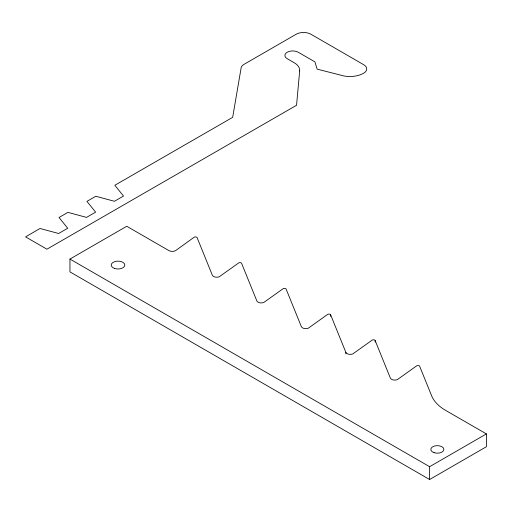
<?xml version="1.0" encoding="UTF-8"?>
<svg xmlns="http://www.w3.org/2000/svg" width="512" height="512" viewBox="0 0 512 512"><rect width="100%" height="100%" fill="white"/><g stroke="black" fill="none" stroke-linecap="round" stroke-linejoin="round"><path stroke-width="0.77" d="M69.952 259.059L69.952 271.878L429.606 479.52L486.4 446.726L486.4 433.907L445.696 410.413A52.755 30.458 0 0 1 431.635 395.814L419.674 366.304A1.76 1.018 0 0 0 418.349 365.542A1.76 1.018 0 0 0 416.582 365.901L397.338 379.629A4.499 2.598 0 0 1 390.368 378.093L375.168 340.582A1.76 1.018 0 0 0 373.837 339.821A1.76 1.018 0 0 0 372.077 340.179L352.832 353.907A4.499 2.598 0 0 1 345.862 352.371L330.656 314.867A1.76 1.018 0 0 0 329.331 314.106A1.76 1.018 0 0 0 327.565 314.458L308.326 328.186A4.499 2.598 0 0 1 301.357 326.65L286.15 289.146A1.76 1.018 0 0 0 284.826 288.384A1.76 1.018 0 0 0 283.059 288.742L263.821 302.464A4.499 2.598 0 0 1 256.851 300.934L241.645 263.424A1.76 1.018 0 0 0 240.32 262.662A1.76 1.018 0 0 0 238.554 263.021L219.309 276.749A4.499 2.598 0 0 1 212.346 275.213L197.139 237.702A1.76 1.018 0 0 0 195.814 236.947A1.76 1.018 0 0 0 194.048 237.299L175.923 250.381A4.71 2.72 0 0 1 168.909 250.605L126.752 226.266L69.952 259.059L429.606 466.701L486.4 433.907M330.656 316.371L330.656 314.867M345.862 353.882L345.862 352.371M375.168 342.093L375.168 340.582M429.606 479.52L429.606 466.701M299.68 70.918L296.55 105.267L46.918 249.197L25.6 236.89L40 228.48L58.643 233.498L67.718 228.256L59.027 217.491L67.898 212.371L86.541 217.389L95.616 212.147L86.925 201.389L95.795 196.262L114.438 201.286L123.52 196.045L114.822 185.28L232.672 117.338L241.005 68.589A10.464 6.042 0 0 1 244.07 64.32L296.154 34.253A10.464 6.042 0 0 1 310.95 34.253L363.654 64.678A10.464 6.042 0 0 1 363.654 73.222A19.45 11.232 0 0 1 344.058 75.994L317.139 69.133L314.918 61.869L298.266 52.256A7.846 4.531 0 0 0 287.168 52.256A7.846 4.531 0 0 0 287.168 58.669L294.259 62.765A18.592 10.733 0 0 1 299.68 70.918M434.074 452.685A6.541 3.776 0 0 0 443.885 449.414A6.541 3.776 0 0 0 434.074 446.144A6.541 3.776 0 0 0 434.074 452.685M114.624 268.461A6.803 3.93 0 0 0 124.826 265.056A6.803 3.93 0 0 0 114.624 261.658A6.803 3.93 0 0 0 114.624 268.461"/></g></svg>
